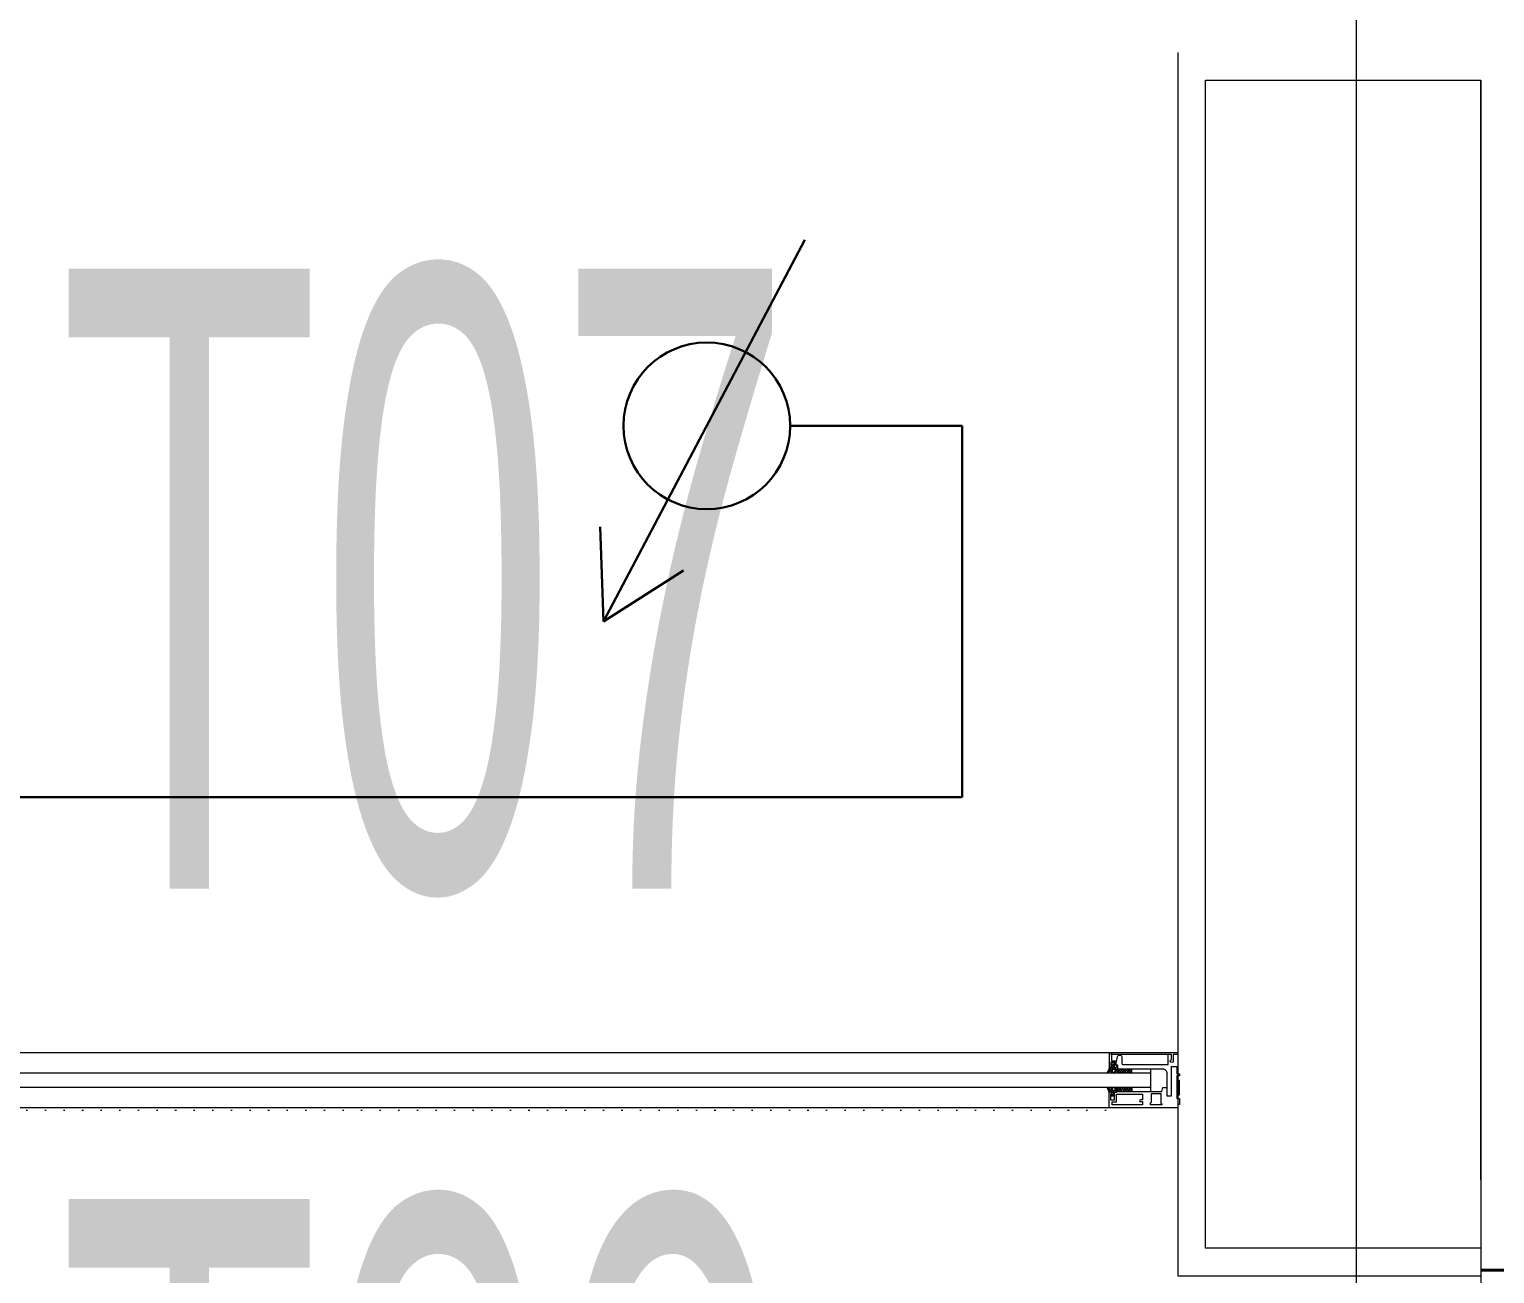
# Model space of a CAD drawing. Extents: x -9058 to 11890, y 0 to 8106.
# Drawn here: x 9749.7 to 9856.1, y 2309.3 to 2399.6 of the extents above; entities that cross this region are included whole.
import ezdxf
from ezdxf.enums import TextEntityAlignment as Align

# ---------------------------------------------------------------- set-up
doc = ezdxf.new("R2010")
doc.units = 0
doc.header["$LTSCALE"] = 10
doc.header["$MEASUREMENT"] = 0
doc.linetypes.add('DASHDOT', pattern=[1, 0.5, -0.25, 0, -0.25])
doc.linetypes.add('DOT2', pattern=[0.125, 0, -0.125])
doc.layers.get('0').update_dxf_attribs({"color": 9, "lineweight": 9})
for name, color, linetype, lineweight in [('00', 9, 'Continuous', 9), ('06D', 9, 'Continuous', 9), ('10', 9, 'Continuous', 9), ('14', 9, 'Continuous', 9), ('15', 9, 'Continuous', 9), ('20', 9, 'DOT2', 9), ('21_mahal200', 9, 'Continuous', 9), ('21_mahal200 @ 20', 9, 'Continuous', 9), ('24', 9, 'DASHDOT', 9), ('E-KABLO', 7, 'Continuous', 30), ('E-SES AYAR ANAHTARI', 7, 'Continuous', 30)]:
    doc.layers.add(name, color=color, linetype=linetype, lineweight=lineweight)
doc.styles.add('Arial', font='arial.ttf', dxfattribs={"height": 2.5})
doc.styles.add('MuuM_TEXT-STANDART', font='ARIALN.TTF')
pattern_1 = [(225, (-4013.78252, -7279.21108), (-0.0883883476, 0.0883883476), []), (135, (-4013.78252, -7279.21108), (0.0883883476, 0.0883883476), [])]

# ---------------------------------------------------------------- blocks, each defined once
blk = doc.blocks.new('*U720')
at = {"layer": '10'}
h = blk.add_hatch(dxfattribs=at)
h.set_pattern_fill('NET', color=256, angle=315, style=0)
h.set_pattern_definition(pattern_1)
h.paths.add_polyline_path([(-2.88, 4.51), (-2.88, 4.57), (-2.99, 4.61), (-3.03, 4.61), (-3.03, 4.58), (-3.16, 4.58), (-3.16, 4.87), (-3.03, 4.87), (-3.03, 4.84), (-2.88, 4.88), (-2.89, 4.97), (-2.52, 5.14), (-2.52, 5.03), (-2.56, 5.03), (-2.75, 4.87, -0.2599), (-2.52, 4.79), (-2.52, 4.55, -0.382682)])
h.paths.add_polyline_path([(-2.76, 4.75), (-2.76, 4.56, 2.16717)], flags=16)
h = blk.add_hatch(dxfattribs=at)
h.set_pattern_fill('NET', color=256, angle=315, style=0)
h.set_pattern_definition([(225, (-4017.50971, -7287.43021), (-0.0883883476, 0.0883883476), []), (135, (-4017.50971, -7287.43021), (0.0883883476, 0.0883883476), [])])
h.paths.add_polyline_path([(-2.83, 3.34), (-2.52, 3.34), (-2.52, 4.38), (-2.83, 4.38)])
h = blk.add_hatch(dxfattribs=at)
h.set_pattern_fill('NET', color=256, angle=315, style=0)
h.set_pattern_definition(pattern_1)
h.paths.add_polyline_path([(-1.11, 4.51), (-1.11, 4.57), (-1.01, 4.61), (-0.96, 4.61), (-0.96, 4.58), (-0.84, 4.58), (-0.83, 4.87), (-0.96, 4.87), (-0.96, 4.84), (-1.11, 4.88), (-1.1, 4.97), (-1.48, 5.14), (-1.48, 5.03), (-1.43, 5.03), (-1.24, 4.87, 0.2599), (-1.48, 4.79), (-1.48, 4.55, 0.382682)])
h.paths.add_polyline_path([(-1.24, 4.75), (-1.24, 4.56, -2.16717)], flags=16)
h = blk.add_hatch(dxfattribs=at)
h.set_pattern_fill('NET', color=256, angle=315, style=0)
h.set_pattern_definition([(225, (-4017.50971, -7280.92107), (-0.0883883476, 0.0883883476), []), (135, (-4017.50971, -7280.92107), (0.0883883476, 0.0883883476), [])])
h.paths.add_polyline_path([(-1.48, 3.34), (-1.18, 3.34), (-1.18, 4.38), (-1.48, 4.38)])
h = blk.add_hatch(dxfattribs=at)
h.set_pattern_fill('NET', color=256, angle=315, style=0)
h.set_pattern_definition([(225, (-4038.56212, -7284.97416), (-0.0883883476, 0.0883883476), []), (135, (-4038.56212, -7284.97416), (0.0883883476, 0.0883883476), [])])
h.paths.add_polyline_path([(-3.08, -0.11), (-2.01, -0.11), (-2.01, 0.07), (-3.08, 0.07)])
at = {"layer": '06D'}
for points in [[(-3.99, 673.03), (-3.99, 4.95)], [(0.01, 673.03), (0.01, 4.96)]]:
    blk.add_lwpolyline(points, dxfattribs=at)
at = {"layer": '10'}
for points in [[(-1.02, 0.07), (-1.55, 0.07), (-1.55, -0.11), (-1.68, -0.11), (-1.68, 0.07), (-3.33, 0.07), (-3.33, -0.11), (-3.76, -0.11), (-3.76, 0.01), (-4, 0.01), (-4, 4.98), (-2.88, 4.98), (-2.88, 4.87), (-3.06, 4.83), (-3.06, 4.88), (-3.43, 4.88), (-3.43, 4.6), (-2.88, 4.6), (-2.88, 4.45), (-2.83, 4.41), (-2.83, 1.16), (-2.54, 1.09), (-2.54, 0.79), (-3.14, 0.79), (-3.14, 0.47), (-1.02, 0.47)], [(-2.98, 1.92), (-2.98, 1.24), (-3.68, 1.24), (-3.72, 1.17), (-3.8, 1.17), (-3.8, 1.98), (-3.66, 1.98), (-3.6, 1.92)]]:
    blk.add_lwpolyline(points, close=True, dxfattribs=at)
for points in [[(-3.56, 2.72), (-3.56, 2.56), (-3.8, 2.56), (-3.8, 4.76), (-3.57, 4.76), (-3.57, 4.46), (-3.03, 4.46), (-3.03, 2.56)], [(-3.16, 4.6), (-3.16, 4.87)], [(-2.88, 4.98), (-2.52, 5.14)], [(-2.83, 4.38), (-2.83, 4.38), (-2.5, 4.38)], [(-2.75, 4.87), (-2.56, 5.03), (-2.52, 5.03)], [(-0.89, 4.41), (-0.89, 4.38), (-1.5, 4.38)], [(-1.1, 4.97), (-1.48, 5.14)], [(-1.24, 4.87), (-1.43, 5.03), (-1.48, 5.03)], [(-0.15, 4.81), (-0.6, 4.81), (-0.6, 4.5), (-0.89, 4.5), (-0.89, 4.41), (-1.11, 4.51), (-1.11, 4.57), (-1.01, 4.61), (-0.96, 4.61), (-0.96, 4.58), (-0.71, 4.58), (-0.71, 4.87), (-0.96, 4.87), (-0.96, 4.84), (-1.11, 4.88), (-1.1, 4.97), (0, 4.96), (0, 0)], [(-0.84, 4.58), (-0.83, 4.87)], [(-2.5, 3.34), (-2.83, 3.34)], [(-1.5, 3.34), (-1.18, 3.34)], [(-2.83, 1.97), (-1.18, 1.97)], [(-3.08, 0.07), (-3.08, -0.11), (-2.01, -0.11)], [(-2.01, 0.07), (-2.01, -0.11)]]:
    blk.add_lwpolyline(points, dxfattribs=at)
for points in [[(-2.76, 4.56), (-2.76, 4.75, -1)], [(-1.18, 4.38), (-1.18, 1.12, -0.414214), (-1.51, 0.79), (-2.54, 0.79)], [(-1.24, 4.56), (-1.24, 4.75, 1)], [(-0.89, 4.5), (-0.31, 4.38, -0.833203), (-0.32, 4.07, -0.447088)], [(-0.5, 0.46), (-0.14, 0.46), (-0.14, 4.78), (-0.11, 4.78, 0.561743), (-0.1, 4.86, 0.595966), (-0.15, 4.81, -2.204878)], [(-0.32, 4.07), (-0.77, 4.07, 0.414214), (-0.87, 3.96), (-0.87, 0.71), (-0.14, 0.71)], [(-3.03, 2.56), (-3.44, 2.56), (-3.44, 2.72, 1), (-3.56, 2.72, -1)], [(0, 0), (-0.14, 0), (-0.14, 0.34), (-0.62, 0.34, -1), (-0.62, 0.55)], [(-0.62, 0.55, -0.305404), (-0.5, 0.46, -5.773092)]]:
    blk.add_lwpolyline(points, format="xyb", dxfattribs=at)
for centre, radius, start, end in [((-2.72, 4.73), 0.273, 233.5711, 324.0262), ((-2.68, 4.66), 0.125, 229.5402, 130.4598), ((-2.7, 4.62), 0.253, 35.8742, 101.3324), ((-1.29, 4.62), 0.253, 78.6676, 144.1258), ((-1.28, 4.73), 0.273, 215.9738, 306.4289), ((-1.32, 4.66), 0.125, 49.5402, 310.4598)]:
    blk.add_arc(centre, radius, start, end, dxfattribs=at)
at = {"layer": '15'}
for points in [[(-2.5, 676.03), (-2.5, 1.96)], [(-1.5, 1.96), (-1.5, 676.03)]]:
    blk.add_lwpolyline(points, dxfattribs=at)
blk = doc.blocks.new('p-mek')
at = {"color": 6}
blk.add_lwpolyline([(210.29, -281.08, -0.000027), (210.29, -1029.08, 0.400031)], format="xyb", dxfattribs=at)
blk = doc.blocks.new('0a_roomno2')
blk.add_lwpolyline([(24, -5), (24, -16)])
at = {"style": 'Arial'}
blk.add_attdef('ODANO', (0, 1.505), '', height=3, dxfattribs=at)
blk.add_attdef('MEKANADI', text='', height=3, dxfattribs=at).set_placement((0.525, -4.75), align=Align.BOTTOM_LEFT)
at = {"style": 'MuuM_TEXT-STANDART', "width": 0.6}
for tag, p in [('YER01', (15, -7)), ('TAVAN01', (20.625, -7)), ('DUVAR01', (26.25, -7)), ('YER02', (15, -10.375)), ('TAVAN02', (20.625, -10.375)), ('DUVAR02', (26.25, -10.375)), ('YER03', (15, -13.75)), ('TAVAN03', (20.625, -13.75)), ('DUVAR03', (26.25, -13.75))]:
    blk.add_attdef(tag, text='', height=2.25, dxfattribs=at).set_placement(p, align=Align.MIDDLE_CENTER)
at = {"style": 'MuuM_TEXT-STANDART'}
blk.add_attdef('M2', text='', height=2.25, dxfattribs=at).set_placement((1.3231, -7.8046), align=Align.MIDDLE_LEFT)
at = {"style": 'MuuM_TEXT-STANDART', "width": 0.6}
blk.add_attdef('TEMIZTAVANYUKSEKLIGI', text='', height=2.25, dxfattribs=at).set_placement((2.7, -13.1619), align=Align.MIDDLE_LEFT)
blk = doc.blocks.new('*U1200')
at = {"layer": '21_mahal200 @ 20'}
ref = blk.add_blockref('0a_roomno2', (9366, 2562.2), dxfattribs=dict(at, xscale=20, yscale=20, zscale=20))
ref.add_attrib('TAVAN02', 'T07', dxfattribs={"layer": '0', "height": 45, "style": 'MuuM_TEXT-STANDART', "width": 0.6}).set_placement((9778.5, 2359.7), align=Align.MIDDLE_CENTER)
ref.add_attrib('TAVAN03', 'T09', dxfattribs={"layer": '0', "height": 45, "style": 'MuuM_TEXT-STANDART', "width": 0.6}).set_placement((9778.5, 2292.2), align=Align.MIDDLE_CENTER)
blk = doc.blocks.new('100_SES AYAR ANAHTARI')
at = {"layer": 'E-SES AYAR ANAHTARI', "color": 4}
for p, q in [((1.776, 3.255), (-1.686, 1.426)), ((1.776, 3.255), (0.915, 3.283)), ((1.776, 3.255), (1.312, 2.529)), ((0, 0), (0, 1.561))]:
    blk.add_line(p, q, dxfattribs=at)
blk.add_circle((0, 2.317), 0.756, dxfattribs=at)

msp = doc.modelspace()

# ---------------------------------------------------------------- linework, layer by layer
at = {"layer": '00'}
msp.add_lwpolyline([(9855.06, 2395.87), (9855.06, 2311.12), (9835.06, 2311.12), (9835.06, 2395.87)], close=True, dxfattribs=at)
at = {"layer": '06D'}
msp.add_lwpolyline([(9855.06, 2316.08), (9855.06, 2395.87)], dxfattribs=at)
at = {"layer": '10', "const_width": 0.2}
msp.add_lwpolyline([(9855.06, 2309.53), (9855.06, 2309.53), (9875.06, 2309.53), (9877.06, 2309.53), (9877.06, 2319.53), (9870.36, 2319.53), (9870.36, 2324.02)], dxfattribs=at)
at = {"layer": '14'}
msp.add_lwpolyline([(9833.06, 2397.87), (9833.06, 2309.12), (9855.06, 2309.12)], dxfattribs=at)
at = {"layer": '20'}
msp.add_lwpolyline([(9827.86, 2321.12), (7716.92, 2321.12)], dxfattribs=at)
at = {"layer": '24', "ltscale": 2}
msp.add_lwpolyline([(9855.06, 2395.87), (9855.06, 203.37), (9755.06, 203.37), (9755.06, 160.84)], dxfattribs=at)
at = {"layer": 'E-KABLO', "color": 3, "ltscale": 10}
for p, q in [((9817.4, 2370.79), (9817.4, 2343.86)), ((9817.4, 2343.86), (9643.79, 2343.86))]:
    msp.add_line(p, q, dxfattribs=at)

# ---------------------------------------------------------------- block references
at = {"layer": '06D'}
msp.add_blockref('p-mek', (7675.06, 3723.87), dxfattribs=at)
at = {"layer": '10', "rotation": 90}
msp.add_blockref('*U720', (9833.06, 2325.32), dxfattribs=at)
at = {"layer": '21_mahal200', "color": 6}
msp.add_blockref('*U1200', (0, 0), dxfattribs=at)
at = {"layer": 'E-SES AYAR ANAHTARI', "xscale": -8, "yscale": 8, "zscale": 8, "rotation": 90}
msp.add_blockref('100_SES AYAR ANAHTARI', (9817.4, 2370.79), dxfattribs=at)

doc.saveas('drawing.dxf')
